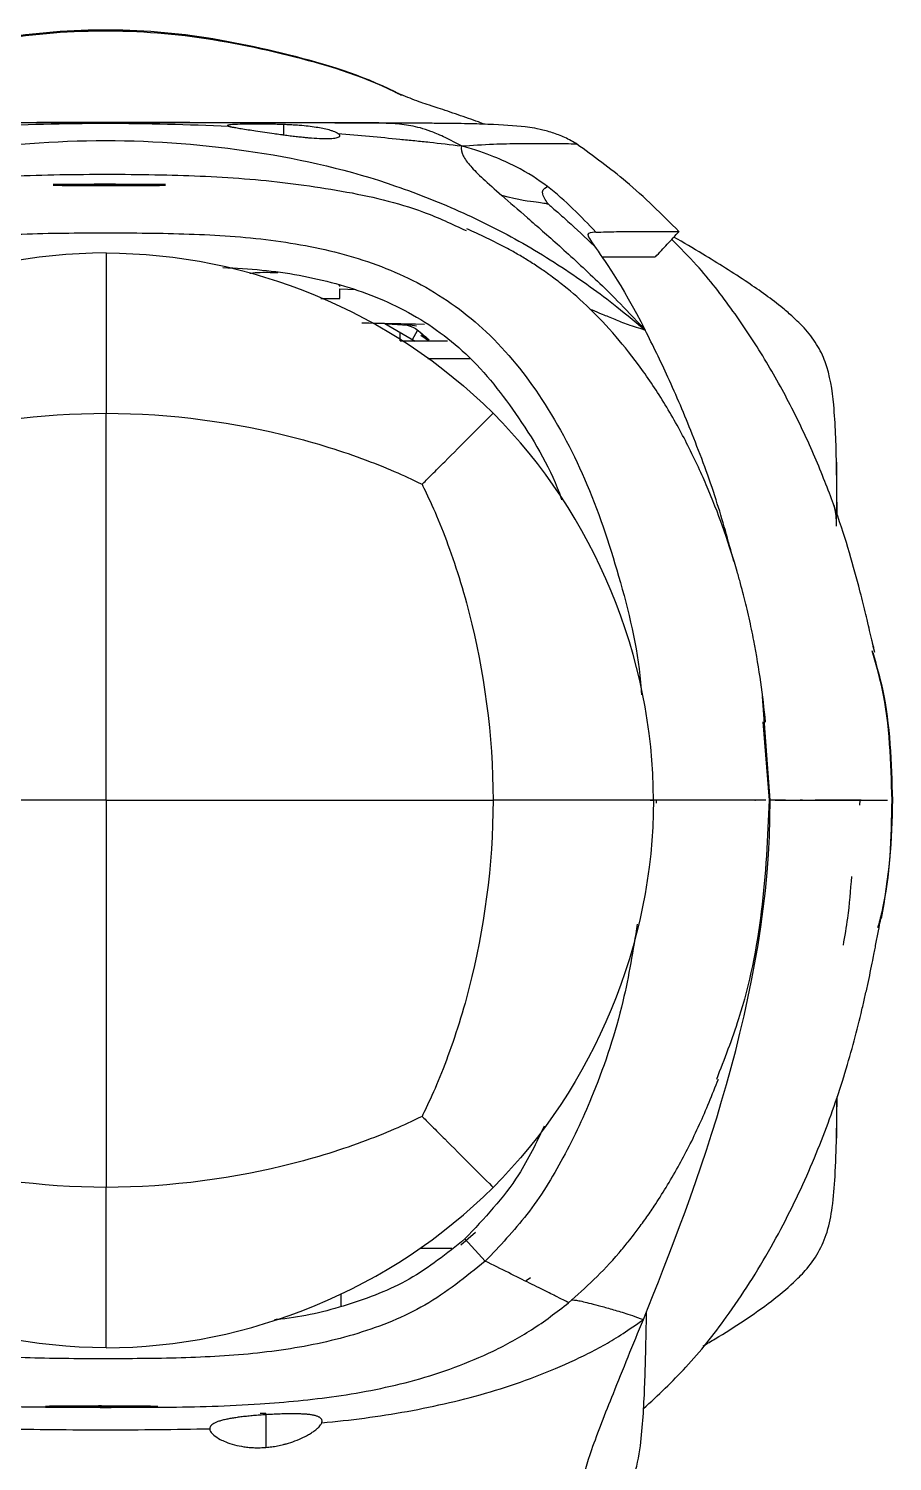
# Model space of a CAD drawing. Header units: millimetres. Extents: x 0 to 1189, y 0 to 841.
# Drawn here: x 1031.09 to 1055.33, y 385.84 to 426.05 of the extents above; entities that cross this region are included whole.
import ezdxf

# ---------------------------------------------------------------- set-up
doc = ezdxf.new("R2010")
doc.units = ezdxf.units.MM

msp = doc.modelspace()

# ---------------------------------------------------------------- linework, layer by layer
at = {"color": 8, "linetype": 'Continuous', "lineweight": 25}
for p, q in [((1038.247, 423.072), (1038.247, 423.361)), ((1041.791, 417.736), (1041.969, 417.711)), ((1051.696, 406.598), (1051.873, 404.402)), ((1048.701, 404.402), (1048.701, 404.315))]:
    msp.add_line(p, q, dxfattribs=at)
at = {"color": 7, "linetype": 'Continuous', "lineweight": 25}
for p, q in [((1046.461, 422.815), (1046.443, 422.813)), ((1039.822, 418.841), (1039.784, 418.866)), ((1039.821, 418.754), (1040.27, 418.734)), ((1039.822, 418.819), (1039.822, 418.841)), ((1039.822, 418.479), (1039.822, 418.748)), ((1039.822, 418.748), (1040.27, 418.734)), ((1039.287, 418.479), (1039.822, 418.479)), ((1041.085, 417.775), (1041.938, 417.282)), ((1041.141, 417.772), (1041.728, 417.734)), ((1041.511, 417.289), (1041.511, 417.528)), ((1041.695, 417.75), (1041.791, 417.736)), ((1041.859, 417.328), (1042.005, 417.582)), ((1042.194, 417.75), (1041.941, 417.755)), ((1042.083, 417.514), (1042.299, 417.287)), ((1042.305, 417.294), (1042.098, 417.441)), ((1053.781, 412.387), (1053.758, 413.896)), ((1051.896, 404.402), (1051.684, 407.312)), ((1048.531, 404.402), (1048.621, 404.402)), ((1051.319, 404.402), (1051.076, 404.402)), ((1051.31, 404.402), (1051.076, 404.402)), ((1051.868, 404.402), (1051.867, 404.402)), ((1051.868, 404.402), (1051.867, 404.402)), ((1051.885, 404.402), (1051.868, 404.402)), ((1051.873, 404.402), (1051.868, 404.402)), ((1052.329, 404.402), (1051.892, 404.402)), ((1052.329, 404.402), (1051.892, 404.402)), ((1052.809, 404.402), (1052.739, 404.402)), ((1053.872, 404.402), (1053.164, 404.402)), ((1054.283, 404.402), (1053.341, 404.402)), ((1054.283, 404.402), (1053.341, 404.402)), ((1054.01, 404.402), (1053.872, 404.402)), ((1054.45, 404.402), (1054.283, 404.402)), ((1054.427, 404.402), (1054.284, 404.402)), ((1054.427, 404.402), (1054.286, 404.402)), ((1054.418, 404.26), (1054.427, 404.402)), ((1054.418, 404.259), (1054.427, 404.402)), ((1054.983, 400.967), (1055.007, 401.065)), ((1053.758, 394.911), (1053.777, 396.07)), ((1043.221, 391.921), (1043.63, 392.273)), ((1043.33, 392.083), (1043.903, 391.46)), ((1042.962, 391.818), (1042.062, 391.818)), ((1045.169, 390.989), (1045.049, 390.904)), ((1039.846, 390.54), (1039.846, 390.196)), ((1046.243, 390.291), (1046.243, 390.291)), ((1037.747, 387.183), (1037.584, 387.185)), ((1037.747, 387.183), (1037.747, 386.233))]:
    msp.add_line(p, q, dxfattribs=at)
for points, knots in [([(1024.926, 424.156), (1025.298, 424.336), (1026.617, 424.974), (1029.055, 425.632), (1032.161, 426.081), (1035.31, 425.997), (1038.391, 425.373), (1040.492, 424.74), (1041.491, 424.22), (1041.554, 424.187)], [0, 0, 0, 0, 0.072302, 0.255842, 0.438201, 0.620139, 0.802991, 0.98752, 1, 1, 1, 1]), ([(1041.55, 424.181), (1041.486, 424.214), (1040.486, 424.728), (1038.385, 425.348), (1035.307, 425.958), (1032.162, 426.04), (1029.058, 425.601), (1026.622, 424.958), (1025.304, 424.329), (1024.933, 424.152)], [0, 0, 0, 0, 0.012555, 0.196951, 0.379872, 0.561997, 0.74448, 0.927956, 1, 1, 1, 1]), ([(1043.886, 423.37), (1043.827, 423.392), (1043.581, 423.483), (1043.156, 423.627), (1042.416, 423.883), (1042.01, 424.007), (1041.705, 424.133), (1041.535, 424.203)], [0, 0, 0, 0, 0.054285, 0.227285, 0.394725, 0.662903, 1, 1, 1, 1]), ([(1042.521, 423.395), (1042.07, 423.398), (1041.098, 423.406), (1039.255, 423.411), (1037.154, 423.414), (1034.768, 423.415), (1032.135, 423.415), (1029.635, 423.414), (1027.409, 423.411), (1025.604, 423.407), (1024.492, 423.399), (1023.972, 423.395)], [0, 0, 0, 0, 0.08729, 0.187895, 0.29954, 0.420387, 0.558208, 0.710517, 0.814227, 0.913153, 1, 1, 1, 1]), ([(1040.881, 423.4), (1040.788, 423.401), (1040.434, 423.402), (1039.46, 423.406), (1037.265, 423.411), (1033.247, 423.413), (1029.229, 423.411), (1027.033, 423.406), (1026.059, 423.402), (1025.706, 423.401), (1025.612, 423.4)], [0, 0, 0, 0, 0.0625, 0.125, 0.25, 0.5, 0.75, 0.875, 0.9375, 1, 1, 1, 1]), ([(1038.247, 423.361), (1038.216, 423.362), (1038.155, 423.364), (1038.061, 423.367), (1037.966, 423.37), (1037.868, 423.371), (1037.769, 423.373), (1037.669, 423.374), (1037.498, 423.375), (1037.267, 423.375), (1036.972, 423.37), (1036.733, 423.358), (1036.663, 423.34), (1036.676, 423.325), (1036.695, 423.318), (1036.704, 423.315)], [0, 0, 0, 0, 0.032572, 0.066223, 0.100954, 0.136766, 0.173659, 0.211634, 0.250692, 0.374839, 0.500666, 0.693017, 0.88586, 0.943455, 1, 1, 1, 1]), ([(1036.704, 423.315), (1036.709, 423.313), (1036.721, 423.31), (1036.744, 423.304), (1036.769, 423.299), (1036.798, 423.293), (1036.83, 423.287), (1036.864, 423.281), (1036.932, 423.269), (1037.052, 423.248), (1037.241, 423.219), (1037.464, 423.184), (1037.708, 423.148), (1037.946, 423.114), (1038.125, 423.089), (1038.216, 423.077), (1038.247, 423.072)], [0, 0, 0, 0, 0.038054, 0.075381, 0.111981, 0.147853, 0.183, 0.217421, 0.251118, 0.372152, 0.500076, 0.615095, 0.749324, 0.873239, 0.956818, 1, 1, 1, 1]), ([(1039.768, 423.113), (1039.761, 423.117), (1039.747, 423.125), (1039.719, 423.139), (1039.674, 423.158), (1039.62, 423.178), (1039.526, 423.208), (1039.399, 423.24), (1039.207, 423.277), (1038.996, 423.307), (1038.787, 423.329), (1038.596, 423.343), (1038.425, 423.353), (1038.307, 423.358), (1038.247, 423.361)], [0, 0, 0, 0, 0.034871, 0.07654, 0.125007, 0.20359, 0.249876, 0.384573, 0.499807, 0.625134, 0.74949, 0.829457, 0.912954, 1, 1, 1, 1]), ([(1038.247, 423.072), (1038.277, 423.068), (1038.337, 423.061), (1038.426, 423.049), (1038.511, 423.039), (1038.593, 423.029), (1038.671, 423.021), (1038.745, 423.013), (1038.815, 423.005), (1038.882, 422.999), (1039.035, 422.985), (1039.258, 422.97), (1039.508, 422.966), (1039.693, 422.98), (1039.781, 423.004), (1039.813, 423.028), (1039.823, 423.045), (1039.821, 423.065), (1039.804, 423.087), (1039.78, 423.104), (1039.768, 423.113)], [0, 0, 0, 0, 0.031922, 0.062837, 0.092745, 0.121647, 0.149544, 0.176436, 0.202326, 0.227213, 0.251099, 0.378174, 0.500435, 0.621979, 0.747595, 0.79205, 0.839512, 0.889987, 0.943482, 1, 1, 1, 1]), ([(1039.768, 423.113), (1040.066, 423.088), (1040.36, 423.061), (1040.94, 423.008), (1041.225, 422.98), (1041.646, 422.938), (1041.786, 422.924), (1042.065, 422.896), (1042.203, 422.882), (1042.624, 422.837), (1042.912, 422.804), (1043.238, 422.76)], [0, 0, 0, 0, 0.25, 0.25, 0.5, 0.5, 0.625, 0.625, 0.75, 0.75, 1, 1, 1, 1]), ([(1043.238, 422.76), (1043.013, 422.883), (1042.71, 423.033), (1042.252, 423.224), (1041.814, 423.342), (1041.389, 423.386), (1041.062, 423.398), (1040.921, 423.4), (1040.881, 423.4)], [0, 0, 0, 0, 0.125, 0.25, 0.5, 0.75, 0.875, 1, 1, 1, 1]), ([(1042.532, 423.395), (1042.53, 423.395), (1042.528, 423.395), (1042.522, 423.395), (1042.52, 423.395)], [0, 0, 0, 0, 0.6299076, 1, 1, 1, 1]), ([(1046.48, 422.815), (1046.367, 422.878), (1046.202, 422.97), (1045.962, 423.071), (1045.78, 423.136), (1045.405, 423.244), (1044.89, 423.318), (1044.241, 423.363), (1043.33, 423.387), (1042.802, 423.392), (1042.535, 423.395)], [0, 0, 0, 0, 0.07949, 0.116523, 0.153651, 0.19437, 0.371882, 0.690465, 0.843568, 1, 1, 1, 1]), ([(1018.103, 417.594), (1018.803, 418.181), (1019.657, 418.853), (1021.428, 420.009), (1023.187, 420.902), (1025.74, 421.929), (1028.986, 422.684), (1033.247, 423.027), (1037.507, 422.684), (1040.753, 421.929), (1043.306, 420.902), (1045.065, 420.009), (1046.836, 418.853), (1047.69, 418.181), (1048.39, 417.594)], [0, 0, 0, 0, 0.0625, 0.125, 0.1875, 0.25, 0.375, 0.5, 0.625, 0.75, 0.8125, 0.875, 0.9375, 1, 1, 1, 1]), ([(1043.238, 422.76), (1043.214, 422.663), (1043.257, 422.494), (1043.544, 422.106), (1043.952, 421.733), (1044.37, 421.367)], [0, 0, 0, 0, 0.25, 0.5, 1, 1, 1, 1]), ([(1045.645, 421.622), (1045.387, 421.819), (1044.966, 422.095), (1044.173, 422.457), (1043.639, 422.649), (1043.238, 422.76)], [0, 0, 0, 0, 0.5, 0.75, 1, 1, 1, 1]), ([(1049.338, 420.359), (1048.855, 420.841), (1047.961, 421.732), (1046.94, 422.472), (1046.47, 422.813)], [0, 0, 0, 0, 0.5402625, 1, 1, 1, 1]), ([(1033.356, 421.684), (1033.327, 421.684), (1033.268, 421.684), (1033.181, 421.684), (1033.095, 421.684), (1033.008, 421.684), (1032.923, 421.684), (1032.839, 421.683), (1032.756, 421.683), (1032.676, 421.683), (1032.597, 421.683), (1032.52, 421.683), (1032.446, 421.683), (1032.374, 421.682), (1032.306, 421.682), (1032.126, 421.681), (1031.919, 421.68), (1031.799, 421.678), (1031.768, 421.677), (1031.84, 421.678), (1032.086, 421.679), (1032.347, 421.68), (1032.465, 421.68), (1032.593, 421.68), (1032.73, 421.681), (1032.877, 421.681), (1033.031, 421.681), (1033.192, 421.681), (1033.301, 421.681), (1033.356, 421.681)], [0, 0, 0, 0, 0.017679, 0.035395, 0.053147, 0.070936, 0.088762, 0.106625, 0.124525, 0.142461, 0.160434, 0.178444, 0.196491, 0.214574, 0.232695, 0.250852, 0.365225, 0.448521, 0.500537, 0.59337, 0.749216, 0.778433, 0.808258, 0.838693, 0.869736, 0.901389, 0.93365, 0.966521, 1, 1, 1, 1]), ([(1033.356, 421.678), (1033.326, 421.678), (1033.266, 421.678), (1033.176, 421.678), (1033.087, 421.678), (1032.999, 421.678), (1032.913, 421.678), (1032.828, 421.677), (1032.746, 421.677), (1032.665, 421.677), (1032.587, 421.676), (1032.512, 421.676), (1032.44, 421.676), (1032.37, 421.675), (1032.304, 421.675), (1032.195, 421.674), (1032.043, 421.672), (1031.894, 421.669), (1031.801, 421.666), (1031.762, 421.662), (1031.854, 421.658), (1032.127, 421.654), (1032.419, 421.651), (1032.622, 421.65), (1032.823, 421.649), (1033.014, 421.648), (1033.191, 421.647), (1033.303, 421.647), (1033.356, 421.647)], [0, 0, 0, 0, 0.018293, 0.036526, 0.054699, 0.072813, 0.090867, 0.108861, 0.126795, 0.14467, 0.162485, 0.18024, 0.197936, 0.215572, 0.233148, 0.250664, 0.306965, 0.375751, 0.438211, 0.500672, 0.61441, 0.746996, 0.799267, 0.847499, 0.891689, 0.931838, 0.967942, 1, 1, 1, 1]), ([(1033.356, 421.681), (1033.385, 421.681), (1033.444, 421.681), (1033.533, 421.681), (1033.621, 421.681), (1033.708, 421.681), (1033.793, 421.68), (1033.878, 421.68), (1033.96, 421.68), (1034.041, 421.68), (1034.119, 421.68), (1034.195, 421.679), (1034.268, 421.679), (1034.339, 421.679), (1034.406, 421.679), (1034.575, 421.678), (1034.777, 421.677), (1034.908, 421.676), (1034.946, 421.675), (1034.868, 421.677), (1034.613, 421.679), (1034.335, 421.681), (1034.186, 421.682), (1034.028, 421.683), (1033.864, 421.683), (1033.696, 421.683), (1033.526, 421.684), (1033.412, 421.684), (1033.356, 421.684)], [0, 0, 0, 0, 0.017984, 0.035956, 0.053916, 0.071863, 0.089799, 0.107722, 0.125633, 0.143533, 0.16142, 0.179295, 0.197157, 0.215008, 0.232847, 0.250673, 0.35648, 0.439811, 0.50056, 0.597879, 0.749426, 0.78674, 0.823548, 0.85985, 0.895647, 0.930937, 0.965721, 1, 1, 1, 1]), ([(1033.356, 421.647), (1033.384, 421.647), (1033.442, 421.647), (1033.533, 421.647), (1033.628, 421.647), (1033.728, 421.648), (1033.831, 421.648), (1033.938, 421.648), (1034.047, 421.649), (1034.157, 421.65), (1034.267, 421.65), (1034.375, 421.651), (1034.598, 421.653), (1034.854, 421.656), (1034.946, 421.659), (1034.915, 421.663), (1034.827, 421.667), (1034.666, 421.67), (1034.495, 421.672), (1034.34, 421.674), (1034.196, 421.675), (1034.04, 421.676), (1033.877, 421.677), (1033.707, 421.678), (1033.532, 421.678), (1033.415, 421.678), (1033.356, 421.678)], [0, 0, 0, 0, 0.017164, 0.035484, 0.05496, 0.075592, 0.097379, 0.120322, 0.144421, 0.169675, 0.196084, 0.223648, 0.252368, 0.380827, 0.498982, 0.549149, 0.62416, 0.695395, 0.749339, 0.785235, 0.821102, 0.85694, 0.892749, 0.928528, 0.964279, 1, 1, 1, 1]), ([(1045.673, 421.123), (1045.652, 421.154), (1045.58, 421.259), (1045.482, 421.462), (1045.527, 421.57), (1045.645, 421.622)], [0, 0, 0, 0, 0.25, 0.5, 1, 1, 1, 1]), ([(1045.673, 421.123), (1045.649, 421.131), (1045.564, 421.15), (1045.278, 421.186), (1044.869, 421.232), (1044.37, 421.367)], [0, 0, 0, 0, 0.25, 0.5, 1, 1, 1, 1]), ([(1045.673, 421.123), (1045.718, 421.086), (1045.886, 420.944), (1046.325, 420.553), (1046.709, 420.193), (1046.965, 419.953)], [0, 0, 0, 0, 0.25, 0.5, 1, 1, 1, 1]), ([(1018.196, 407.2), (1018.202, 407.305), (1018.266, 408.425), (1018.746, 410.478), (1019.638, 413.227), (1020.889, 415.623), (1022.439, 417.573), (1024.324, 418.936), (1026.412, 419.75), (1028.623, 420.163), (1030.914, 420.314), (1033.247, 420.325), (1035.579, 420.314), (1037.87, 420.163), (1040.081, 419.75), (1042.169, 418.936), (1044.055, 417.573), (1045.604, 415.623), (1046.856, 413.227), (1047.745, 410.478), (1048.221, 408.477), (1048.284, 407.408), (1048.287, 407.355)], [0, 0, 0, 0, 0.006951, 0.074241, 0.138397, 0.197972, 0.252112, 0.301676, 0.349964, 0.399195, 0.449944, 0.501714, 0.553483, 0.604232, 0.653463, 0.701751, 0.751315, 0.805455, 0.865031, 0.929186, 0.996476, 1, 1, 1, 1]), ([(1051.77, 406.59), (1051.73, 406.959), (1051.65, 407.691), (1051.501, 408.574), (1051.376, 409.194), (1051.309, 409.503), (1051.227, 409.851), (1051.18, 410.045), (1051.071, 410.464), (1050.909, 411.041), (1050.658, 411.846), (1050.227, 412.993), (1049.762, 414.028), (1049.335, 414.844), (1049.003, 415.423), (1048.652, 415.982), (1048.152, 416.705), (1047.497, 417.521), (1046.768, 418.275), (1046.229, 418.746), (1045.69, 419.158), (1045.449, 419.323), (1045.147, 419.522), (1044.836, 419.71), (1044.428, 419.938), (1043.924, 420.192), (1043.568, 420.352), (1043.386, 420.434)], [0, 0, 0, 0, 0.116244, 0.23013, 0.259331, 0.288112, 0.316368, 0.343986, 0.359823, 0.373604, 0.415914, 0.450823, 0.47917, 0.491646, 0.503562, 0.515218, 0.526959, 0.553033, 0.585531, 0.625825, 0.646383, 0.680864, 0.72449, 0.769274, 0.814825, 0.90561, 1, 1, 1, 1]), ([(1047.009, 420.341), (1047.192, 420.346), (1047.577, 420.358), (1048.36, 420.363), (1049.023, 420.364), (1049.333, 420.362), (1049.34, 420.361), (1049.34, 420.361)], [0, 0, 0, 0, 0.222506, 0.469134, 0.728675, 0.992225, 1, 1, 1, 1]), ([(1048.678, 419.648), (1048.789, 419.767), (1049.01, 420.004), (1049.232, 420.242), (1049.343, 420.361)], [0, 0, 0, 0, 0.499878, 1, 1, 1, 1]), ([(1053.759, 413.853), (1053.746, 414.403), (1053.723, 415.367), (1053.553, 416.504), (1053.221, 417.203), (1052.89, 417.625), (1052.557, 417.95), (1052.047, 418.386), (1051.203, 418.986), (1050.169, 419.633), (1049.467, 420.046), (1049.197, 420.205)], [0, 0, 0, 0, 0.198449, 0.348296, 0.415027, 0.483604, 0.534199, 0.578883, 0.720072, 0.892306, 1, 1, 1, 1]), ([(1054.823, 408.583), (1054.803, 408.671), (1054.762, 408.843), (1054.689, 409.158), (1054.642, 409.368), (1054.546, 409.767), (1054.47, 410.075), (1054.326, 410.632), (1054.1, 411.443), (1053.726, 412.605), (1053.165, 414.04), (1052.513, 415.428), (1051.754, 416.802), (1050.864, 418.144), (1049.998, 419.274), (1049.371, 419.9), (1049.134, 420.137)], [0, 0, 0, 0, 0.069883, 0.135777, 0.194014, 0.226254, 0.258417, 0.291066, 0.391566, 0.487484, 0.574229, 0.662692, 0.75398, 0.847374, 0.942183, 1, 1, 1, 1]), ([(1047.178, 419.648), (1047.333, 419.648), (1047.75, 419.648), (1048.34, 419.648), (1048.663, 419.648), (1048.671, 419.648), (1048.672, 419.648)], [0, 0, 0, 0, 0.220562, 0.594967, 0.973625, 1, 1, 1, 1]), ([(1036.54, 419.35), (1036.906, 419.331), (1037.973, 419.278), (1039.709, 418.958), (1041.686, 418.225), (1043.482, 416.953), (1044.922, 415.098), (1045.764, 413.665), (1046.043, 412.843), (1046.046, 412.833)], [0, 0, 0, 0, 0.089293, 0.260426, 0.427949, 0.599951, 0.788642, 0.997231, 1, 1, 1, 1]), ([(1038.078, 419.197), (1037.936, 419.202), (1037.689, 419.212), (1037.429, 419.197), (1037.32, 419.182), (1037.292, 419.179)], [0, 0, 0, 0, 0.4952797, 0.8676445, 1, 1, 1, 1]), ([(1046.837, 418.188), (1046.859, 418.178), (1046.951, 418.136), (1047.173, 418.043), (1047.514, 417.908), (1047.89, 417.753), (1048.222, 417.648), (1048.39, 417.594)], [0, 0, 0, 0, 0.074834, 0.322927, 0.564967, 0.779465, 1, 1, 1, 1]), ([(1041.941, 417.755), (1041.722, 417.76), (1041.238, 417.77), (1040.72, 417.782), (1040.435, 417.788)], [0, 0, 0, 0, 0.451236, 1, 1, 1, 1]), ([(1041.675, 417.743), (1041.756, 417.721), (1041.928, 417.676), (1042.189, 417.441), (1042.326, 417.319)], [0, 0, 0, 0, 0.476822, 1, 1, 1, 1]), ([(1050.88, 411.101), (1050.722, 411.679), (1050.392, 412.89), (1049.746, 414.611), (1049.075, 416.215), (1048.606, 417.159), (1048.39, 417.594)], [0, 0, 0, 0, 0.256173, 0.535947, 0.785837, 1, 1, 1, 1]), ([(1041.515, 417.287), (1041.817, 417.287), (1042.299, 417.287), (1042.696, 417.287), (1042.844, 417.287)], [0, 0, 0, 0, 0.628367, 1, 1, 1, 1]), ([(1043.466, 416.788), (1043.182, 416.788), (1042.821, 416.788), (1042.384, 416.789), (1042.29, 416.789)], [0, 0, 0, 0, 0.784379, 1, 1, 1, 1]), ([(1024.39, 413.264), (1024.506, 413.322), (1024.938, 413.532), (1026.11, 414.023), (1028.692, 414.866), (1031.432, 415.258), (1033.259, 415.258)], [0, 0, 0, 0, 0.125, 0.25, 0.5, 1, 1, 1, 1]), ([(1033.259, 415.258), (1035.086, 415.258), (1037.827, 414.866), (1040.409, 414.023), (1041.581, 413.532), (1042.013, 413.322), (1042.129, 413.264)], [0, 0, 0, 0, 0.5, 0.75, 0.875, 1, 1, 1, 1]), ([(1042.129, 413.264), (1042.187, 413.322), (1042.397, 413.532), (1042.888, 414.023), (1043.731, 414.866), (1044.122, 415.258), (1044.122, 415.258)], [0, 0, 0, 0, 0.125, 0.25, 0.5, 1, 1, 1, 1]), ([(1053.758, 413.886), (1053.759, 413.888), (1053.759, 413.89), (1053.759, 413.855), (1053.759, 413.854)], [0, 0, 0, 0, 0.971888, 1, 1, 1, 1]), ([(1042.129, 413.264), (1042.187, 413.148), (1042.397, 412.716), (1042.888, 411.544), (1043.731, 408.962), (1044.122, 406.222), (1044.122, 404.395)], [0, 0, 0, 0, 0.125, 0.25, 0.5, 1, 1, 1, 1]), ([(1053.684, 412.678), (1053.695, 412.637), (1053.744, 412.44), (1053.748, 412.242), (1053.751, 412.086)], [0, 0, 0, 0, 0.210018, 1, 1, 1, 1]), ([(1054.835, 408.548), (1054.816, 408.633), (1054.795, 408.723), (1054.753, 408.887), (1054.75, 408.896)], [0, 0, 0, 0, 0.940988, 1, 1, 1, 1]), ([(1055.318, 404.402), (1055.289, 405.458), (1055.25, 406.878), (1054.863, 408.237), (1054.764, 408.586)], [0, 0, 0, 0, 0.743381, 1, 1, 1, 1]), ([(1054.778, 408.544), (1054.875, 408.203), (1055.259, 406.858), (1055.298, 405.452), (1055.327, 404.402)], [0, 0, 0, 0, 0.253053, 1, 1, 1, 1]), ([(1044.122, 404.395), (1044.122, 402.568), (1043.731, 399.827), (1042.888, 397.245), (1042.397, 396.073), (1042.187, 395.641), (1042.129, 395.525)], [0, 0, 0, 0, 0.5, 0.75, 0.875, 1, 1, 1, 1]), ([(1051.29, 404.402), (1051.268, 404.402), (1051.223, 404.402), (1051.149, 404.402), (1051.066, 404.402), (1050.975, 404.402), (1050.875, 404.402), (1050.766, 404.402), (1050.647, 404.402), (1050.518, 404.402), (1050.379, 404.402), (1050.23, 404.402), (1050.072, 404.402), (1049.903, 404.402), (1049.724, 404.402), (1049.536, 404.402), (1049.339, 404.402), (1049.133, 404.402), (1048.918, 404.402), (1048.697, 404.402), (1048.546, 404.402), (1048.47, 404.402)], [0, 0, 0, 0, 0.0384603, 0.0784589, 0.1199957, 0.1630733, 0.2076967, 0.2538727, 0.3016101, 0.350919, 0.4018106, 0.4542964, 0.5083882, 0.5640972, 0.6214336, 0.6804066, 0.7410232, 0.8032887, 0.8672062, 0.9327769, 1, 1, 1, 1]), ([(1051.289, 404.402), (1051.268, 404.402), (1051.226, 404.402), (1051.156, 404.402), (1051.081, 404.402), (1051, 404.402), (1050.914, 404.402), (1050.822, 404.402), (1050.724, 404.402), (1050.621, 404.402), (1050.512, 404.402), (1050.397, 404.402), (1050.277, 404.402), (1050.076, 404.402), (1049.769, 404.402), (1049.376, 404.402), (1048.935, 404.402), (1048.641, 404.402), (1048.47, 404.402)], [0, 0, 0, 0, 0.03696, 0.07447, 0.11254, 0.15118, 0.190401, 0.230211, 0.270619, 0.311634, 0.353264, 0.395516, 0.438399, 0.481919, 0.603772, 0.740013, 0.848841, 1, 1, 1, 1]), ([(1051.781, 404.402), (1051.773, 404.402), (1051.738, 404.402), (1051.635, 404.402), (1051.452, 404.402), (1051.31, 404.402), (1051.289, 404.402)], [0, 0, 0, 0, 0.136949, 0.533707, 0.934154, 1, 1, 1, 1]), ([(1051.777, 404.402), (1051.764, 404.402), (1051.731, 404.402), (1051.612, 404.402), (1051.441, 404.402), (1051.31, 404.402), (1051.289, 404.402)], [0, 0, 0, 0, 0.215416, 0.57305, 0.934312, 1, 1, 1, 1]), ([(1051.464, 404.402), (1051.47, 404.402), (1051.488, 404.402), (1051.489, 404.402), (1051.489, 404.402), (1051.489, 404.402)], [0, 0, 0, 0, 0.191431, 0.620728, 1, 1, 1, 1]), ([(1052.043, 404.402), (1052.161, 404.402), (1052.413, 404.402), (1052.926, 404.402), (1053.524, 404.402), (1054.174, 404.402), (1054.747, 404.402), (1055.169, 404.402), (1055.147, 404.402), (1055.158, 404.402), (1055.158, 404.402), (1055.162, 404.402), (1055.165, 404.402), (1055.17, 404.402), (1055.175, 404.402), (1055.18, 404.402), (1055.185, 404.402), (1055.187, 404.402)], [0, 0, 0, 0, 0.0581593, 0.1247659, 0.2029155, 0.288031, 0.3602179, 0.4311831, 0.4959621, 0.5665099, 0.6122151, 0.6790654, 0.7580384, 0.8281264, 0.8918159, 0.9491071, 1, 1, 1, 1]), ([(1052.043, 404.402), (1052.162, 404.402), (1052.418, 404.402), (1052.925, 404.402), (1053.525, 404.402), (1054.174, 404.402), (1054.747, 404.402), (1055.17, 404.402), (1055.147, 404.402), (1055.158, 404.402), (1055.158, 404.402), (1055.162, 404.402), (1055.165, 404.402), (1055.17, 404.402), (1055.175, 404.402), (1055.18, 404.402), (1055.185, 404.402), (1055.187, 404.402)], [0, 0, 0, 0, 0.056898, 0.123604, 0.20185, 0.287085, 0.359375, 0.430421, 0.495292, 0.565924, 0.611686, 0.67862, 0.757705, 0.827896, 0.891676, 0.949044, 1, 1, 1, 1]), ([(1054.922, 400.822), (1054.963, 400.97), (1055.279, 402.131), (1055.3, 403.344), (1055.318, 404.402)], [0, 0, 0, 0, 0.127752, 1, 1, 1, 1]), ([(1053.953, 400.329), (1053.997, 400.582), (1054.11, 401.222), (1054.159, 401.87), (1054.189, 402.261)], [0, 0, 0, 0, 0.395212, 1, 1, 1, 1]), ([(1043.903, 391.46), (1043.357, 391.019), (1042.279, 390.148), (1040.331, 389.376), (1038.292, 388.937), (1036.166, 388.752), (1033.997, 388.717), (1031.814, 388.718), (1029.655, 388.79), (1027.552, 389.043), (1025.54, 389.576), (1023.658, 390.505), (1021.993, 391.941), (1020.618, 393.857), (1019.497, 396.147), (1018.7, 398.734), (1018.273, 400.563), (1018.211, 401.517), (1018.211, 401.526)], [0, 0, 0, 0, 0.062121, 0.122633, 0.184095, 0.247347, 0.312029, 0.377125, 0.441447, 0.504133, 0.565136, 0.625786, 0.689215, 0.758604, 0.834193, 0.914941, 0.999284, 1, 1, 1, 1]), ([(1048.17, 400.921), (1048.052, 400.194), (1047.787, 398.577), (1047.063, 396.374), (1046.137, 394.379), (1045.145, 392.765), (1044.307, 391.885), (1043.903, 391.46)], [0, 0, 0, 0, 0.2090757, 0.4651865, 0.6553912, 0.8338882, 1, 1, 1, 1]), ([(1048.345, 387.323), (1048.751, 387.7), (1049.595, 388.484), (1050.794, 390.009), (1051.931, 391.787), (1052.971, 393.88), (1053.601, 395.507), (1054.018, 396.792), (1054.262, 397.657), (1054.436, 398.351), (1054.558, 398.874), (1054.636, 399.225), (1054.712, 399.582), (1054.799, 400.007), (1054.849, 400.273), (1054.923, 400.655), (1054.965, 400.872), (1054.986, 400.983)], [0, 0, 0, 0, 0.088452, 0.183991, 0.307048, 0.422834, 0.53928, 0.598258, 0.662601, 0.728178, 0.755795, 0.783006, 0.809999, 0.839921, 0.890633, 0.943963, 1, 1, 1, 1]), ([(1016.041, 396.578), (1016.086, 396.46), (1016.176, 396.228), (1016.336, 395.838), (1016.519, 395.42), (1016.718, 394.992), (1016.972, 394.49), (1017.13, 394.189), (1017.482, 393.576), (1017.833, 393.022), (1018.196, 392.499), (1018.601, 391.968), (1019.05, 391.438), (1019.548, 390.915), (1020.1, 390.405), (1020.713, 389.919), (1021.374, 389.473), (1022.349, 388.919), (1023.751, 388.327), (1025.42, 387.886), (1027.051, 387.617), (1028.641, 387.46), (1030.334, 387.377), (1031.512, 387.368), (1032.09, 387.364)], [0, 0, 0, 0, 0.082299, 0.1631971, 0.2432176, 0.3222815, 0.3997315, 0.4746226, 0.517653, 0.5522363, 0.5836949, 0.6120121, 0.6373583, 0.6601125, 0.6808952, 0.7005878, 0.7203793, 0.7410629, 0.7856068, 0.8352266, 0.8715546, 0.9107424, 0.9562351, 1, 1, 1, 1]), ([(1046.243, 390.291), (1046.716, 390.717), (1047.283, 391.228), (1048.006, 392.116), (1048.143, 392.298), (1048.409, 392.658), (1048.783, 393.205), (1049.296, 394.044), (1049.912, 395.239), (1050.273, 396.135), (1050.448, 396.567)], [0, 0, 0, 0, 0.213575, 0.256177, 0.330208, 0.401315, 0.469689, 0.662163, 0.836983, 1, 1, 1, 1]), ([(1033.259, 393.532), (1031.432, 393.532), (1028.692, 393.923), (1026.11, 394.766), (1024.938, 395.257), (1024.506, 395.467), (1024.39, 395.525)], [0, 0, 0, 0, 0.5, 0.75, 0.875, 1, 1, 1, 1]), ([(1042.129, 395.525), (1042.013, 395.467), (1041.581, 395.257), (1040.409, 394.766), (1037.827, 393.923), (1035.086, 393.532), (1033.259, 393.532)], [0, 0, 0, 0, 0.125, 0.25, 0.5, 1, 1, 1, 1]), ([(1042.129, 395.525), (1042.187, 395.467), (1042.397, 395.257), (1042.888, 394.766), (1043.731, 393.923), (1044.122, 393.532), (1044.122, 393.532)], [0, 0, 0, 0, 0.125, 0.25, 0.5, 1, 1, 1, 1]), ([(1045.56, 395.252), (1045.336, 394.785), (1044.772, 393.608), (1043.873, 392.657), (1043.33, 392.083)], [0, 0, 0, 0, 0.3965528, 1, 1, 1, 1]), ([(1050.016, 389.082), (1050.128, 389.148), (1050.794, 389.539), (1051.677, 390.122), (1052.471, 390.772), (1052.921, 391.224), (1053.271, 391.693), (1053.523, 392.299), (1053.663, 393.023), (1053.732, 393.918), (1053.749, 394.581), (1053.759, 394.951)], [0, 0, 0, 0, 0.051566, 0.305627, 0.417088, 0.480799, 0.564192, 0.646395, 0.739618, 0.854505, 1, 1, 1, 1]), ([(1053.759, 394.973), (1053.759, 394.947), (1053.759, 394.914), (1053.759, 394.915), (1053.758, 394.915)], [0, 0, 0, 0, 0.777492, 1, 1, 1, 1]), ([(1043.33, 392.083), (1042.825, 391.678), (1041.829, 390.879), (1040.029, 390.194), (1038.739, 389.881), (1038.046, 389.82), (1037.988, 389.815)], [0, 0, 0, 0, 0.327451, 0.646132, 0.969924, 1, 1, 1, 1]), ([(1034.653, 387.364), (1034.735, 387.364), (1035.712, 387.365), (1037.407, 387.419), (1039.76, 387.64), (1041.973, 388.074), (1043.807, 388.741), (1045.235, 389.52), (1045.902, 390.03), (1046.243, 390.291)], [0, 0, 0, 0, 0.020173, 0.240403, 0.416925, 0.601219, 0.793625, 0.894434, 1, 1, 1, 1]), ([(1046.309, 390.373), (1046.337, 390.377), (1046.383, 390.376), (1046.503, 390.356), (1046.552, 390.347), (1046.669, 390.321), (1046.737, 390.305), (1046.889, 390.267), (1046.975, 390.245), (1047.172, 390.192), (1047.286, 390.16), (1047.47, 390.107), (1047.534, 390.089), (1047.663, 390.05), (1047.727, 390.031), (1047.938, 389.965), (1048.101, 389.911), (1048.339, 389.823)], [0, 0, 0, 0, 0.25, 0.25, 0.375, 0.375, 0.5, 0.5, 0.625, 0.625, 0.75, 0.75, 0.8125, 0.8125, 0.875, 0.875, 1, 1, 1, 1]), ([(1047.597, 384.824), (1047.633, 384.838), (1047.699, 384.864), (1047.803, 384.945), (1047.931, 385.11), (1048.14, 385.547), (1048.262, 386.24), (1048.338, 387.095), (1048.378, 387.917), (1048.407, 388.848), (1048.422, 389.56), (1048.428, 389.996), (1048.429, 390.05)], [0, 0, 0, 0, 0.0210094, 0.0389819, 0.071685, 0.1355375, 0.3077834, 0.4579451, 0.6083475, 0.7603455, 0.9700804, 1, 1, 1, 1]), ([(1039.313, 386.926), (1039.715, 386.962), (1040.116, 387.005), (1040.915, 387.111), (1041.315, 387.173), (1042.111, 387.318), (1042.508, 387.4), (1043.287, 387.583), (1043.669, 387.682), (1044.425, 387.906), (1044.8, 388.03), (1045.549, 388.309), (1045.921, 388.463), (1046.448, 388.703), (1046.618, 388.784), (1046.946, 388.949), (1047.424, 389.202), (1047.928, 389.527), (1048.339, 389.823)], [0, 0, 0, 0, 0.125, 0.125, 0.25, 0.25, 0.375, 0.375, 0.5, 0.5, 0.625, 0.625, 0.75, 0.75, 0.8125, 0.8125, 0.875, 1, 1, 1, 1]), ([(1046.664, 383.978), (1046.602, 384.114), (1046.472, 384.398), (1046.56, 385.13), (1046.895, 386.236), (1047.521, 387.819), (1048.052, 389.119), (1048.339, 389.823)], [0, 0, 0, 0, 0.160706, 0.336367, 0.511182, 0.735414, 1, 1, 1, 1]), ([(1033.137, 387.396), (1033.109, 387.396), (1033.05, 387.396), (1032.96, 387.395), (1032.864, 387.395), (1032.764, 387.395), (1032.661, 387.395), (1032.554, 387.394), (1032.445, 387.394), (1032.336, 387.393), (1032.226, 387.392), (1032.119, 387.392), (1031.896, 387.39), (1031.64, 387.387), (1031.563, 387.384), (1031.562, 387.381), (1031.578, 387.379), (1031.666, 387.376), (1031.827, 387.372), (1031.999, 387.37), (1032.154, 387.368), (1032.298, 387.367), (1032.453, 387.366), (1032.617, 387.365), (1032.787, 387.365), (1032.961, 387.364), (1033.079, 387.364), (1033.137, 387.364)], [0, 0, 0, 0, 0.017266, 0.035663, 0.055191, 0.075848, 0.097637, 0.120555, 0.144604, 0.169783, 0.196091, 0.22353, 0.252099, 0.380622, 0.499157, 0.499465, 0.548693, 0.624515, 0.695306, 0.749581, 0.785408, 0.821217, 0.857008, 0.892783, 0.928539, 0.964278, 1, 1, 1, 1]), ([(1033.138, 387.362), (1033.107, 387.362), (1033.046, 387.362), (1032.955, 387.362), (1032.863, 387.362), (1032.772, 387.362), (1032.681, 387.362), (1032.592, 387.362), (1032.503, 387.362), (1032.417, 387.363), (1032.332, 387.363), (1032.251, 387.363), (1032.171, 387.363), (1032.095, 387.364), (1031.981, 387.364), (1031.827, 387.365), (1031.664, 387.366), (1031.578, 387.367), (1031.563, 387.367), (1031.563, 387.367), (1031.57, 387.367), (1031.6, 387.366), (1031.651, 387.365), (1031.721, 387.365), (1031.808, 387.364), (1031.912, 387.363), (1032.032, 387.362), (1032.164, 387.361), (1032.309, 387.36), (1032.463, 387.36), (1032.625, 387.359), (1032.793, 387.359), (1032.965, 387.359), (1033.08, 387.358), (1033.138, 387.358)], [0, 0, 0, 0, 0.01844, 0.037013, 0.055719, 0.07456, 0.093534, 0.112641, 0.131882, 0.151257, 0.170766, 0.190409, 0.210185, 0.230096, 0.25014, 0.305121, 0.37503, 0.453346, 0.499887, 0.499909, 0.536381, 0.572737, 0.608977, 0.645101, 0.68111, 0.717003, 0.752781, 0.788444, 0.823991, 0.859423, 0.894739, 0.929941, 0.965028, 1, 1, 1, 1]), ([(1033.137, 387.364), (1033.168, 387.364), (1033.228, 387.364), (1033.318, 387.364), (1033.407, 387.364), (1033.494, 387.364), (1033.581, 387.365), (1033.666, 387.365), (1033.748, 387.365), (1033.829, 387.365), (1033.907, 387.366), (1033.982, 387.366), (1034.055, 387.367), (1034.124, 387.367), (1034.19, 387.368), (1034.308, 387.369), (1034.476, 387.371), (1034.64, 387.374), (1034.705, 387.377), (1034.717, 387.38), (1034.689, 387.382), (1034.59, 387.385), (1034.444, 387.388), (1034.267, 387.39), (1034.071, 387.391), (1033.868, 387.393), (1033.668, 387.394), (1033.478, 387.395), (1033.302, 387.395), (1033.19, 387.395), (1033.137, 387.396)], [0, 0, 0, 0, 0.018304, 0.036546, 0.054727, 0.072847, 0.090905, 0.108902, 0.126837, 0.144711, 0.162524, 0.180275, 0.197965, 0.215593, 0.23316, 0.250665, 0.313679, 0.39342, 0.472176, 0.500558, 0.568501, 0.632451, 0.692404, 0.748358, 0.800312, 0.848262, 0.892208, 0.932147, 0.968078, 1, 1, 1, 1]), ([(1033.138, 387.358), (1033.167, 387.358), (1033.225, 387.358), (1033.312, 387.358), (1033.4, 387.358), (1033.487, 387.359), (1033.574, 387.359), (1033.66, 387.359), (1033.745, 387.359), (1033.828, 387.359), (1033.91, 387.359), (1033.989, 387.36), (1034.067, 387.36), (1034.141, 387.36), (1034.212, 387.36), (1034.28, 387.361), (1034.344, 387.361), (1034.404, 387.362), (1034.46, 387.362), (1034.511, 387.362), (1034.557, 387.363), (1034.597, 387.363), (1034.632, 387.363), (1034.661, 387.364), (1034.684, 387.364), (1034.7, 387.364), (1034.711, 387.364), (1034.716, 387.365), (1034.693, 387.365), (1034.602, 387.364), (1034.456, 387.363), (1034.286, 387.363), (1034.119, 387.362), (1033.971, 387.362), (1033.814, 387.362), (1033.65, 387.362), (1033.481, 387.362), (1033.31, 387.362), (1033.195, 387.362), (1033.138, 387.362)], [0, 0, 0, 0, 0.017575, 0.035284, 0.053125, 0.071099, 0.089207, 0.107447, 0.125821, 0.144328, 0.162968, 0.181741, 0.200647, 0.219687, 0.238859, 0.258165, 0.277604, 0.297176, 0.316882, 0.336721, 0.356692, 0.376798, 0.397036, 0.417408, 0.437913, 0.458552, 0.479323, 0.500228, 0.562589, 0.624951, 0.687484, 0.749845, 0.786642, 0.823086, 0.859176, 0.894912, 0.930294, 0.965324, 1, 1, 1, 1]), ([(1037.747, 387.151), (1037.717, 387.149), (1037.659, 387.145), (1037.572, 387.139), (1037.487, 387.132), (1037.402, 387.125), (1037.32, 387.117), (1037.239, 387.109), (1037.16, 387.101), (1037.083, 387.092), (1037.008, 387.083), (1036.936, 387.073), (1036.867, 387.063), (1036.801, 387.053), (1036.737, 387.041), (1036.677, 387.03), (1036.595, 387.013), (1036.5, 386.99), (1036.399, 386.958), (1036.316, 386.924), (1036.251, 386.887), (1036.205, 386.847), (1036.177, 386.805), (1036.173, 386.775), (1036.172, 386.759)], [0, 0, 0, 0, 0.034987, 0.069768, 0.104345, 0.138719, 0.17289, 0.206859, 0.240628, 0.274199, 0.307571, 0.340746, 0.373726, 0.406512, 0.439104, 0.471505, 0.503715, 0.576079, 0.647921, 0.71926, 0.790117, 0.860512, 0.930466, 1, 1, 1, 1]), ([(1039.313, 386.926), (1039.315, 386.934), (1039.32, 386.95), (1039.322, 386.973), (1039.32, 386.995), (1039.313, 387.016), (1039.301, 387.035), (1039.284, 387.053), (1039.262, 387.07), (1039.236, 387.086), (1039.204, 387.1), (1039.168, 387.113), (1039.127, 387.125), (1039.081, 387.136), (1039.031, 387.145), (1038.976, 387.153), (1038.906, 387.161), (1038.815, 387.168), (1038.7, 387.174), (1038.571, 387.177), (1038.428, 387.177), (1038.273, 387.174), (1038.106, 387.169), (1037.93, 387.161), (1037.808, 387.154), (1037.747, 387.151)], [0, 0, 0, 0, 0.033177, 0.066393, 0.099657, 0.132974, 0.166354, 0.199802, 0.233327, 0.266936, 0.300636, 0.334434, 0.368337, 0.402352, 0.436486, 0.470746, 0.505139, 0.559483, 0.615937, 0.674522, 0.735257, 0.798158, 0.86324, 0.930516, 1, 1, 1, 1]), ([(1037.747, 386.233), (1037.773, 386.235), (1037.828, 386.24), (1037.909, 386.25), (1037.991, 386.263), (1038.075, 386.278), (1038.158, 386.295), (1038.242, 386.315), (1038.38, 386.352), (1038.578, 386.418), (1038.762, 386.496), (1038.902, 386.569), (1039, 386.625), (1039.085, 386.682), (1039.158, 386.737), (1039.216, 386.788), (1039.263, 386.84), (1039.296, 386.886), (1039.307, 386.913), (1039.313, 386.926)], [0, 0, 0, 0, 0.033434, 0.067539, 0.102341, 0.137863, 0.17413, 0.211163, 0.248981, 0.36273, 0.496589, 0.548092, 0.622017, 0.696864, 0.74796, 0.819139, 0.884862, 0.945143, 1, 1, 1, 1]), ([(1036.172, 386.759), (1036.172, 386.759), (1036.172, 386.735), (1036.189, 386.675), (1036.278, 386.573), (1036.432, 386.472), (1036.632, 386.378), (1036.852, 386.306), (1037.083, 386.257), (1037.276, 386.234), (1037.432, 386.224), (1037.589, 386.223), (1037.694, 386.23), (1037.747, 386.233)], [0, 0, 0, 0, 0.000484, 0.1070754, 0.2496672, 0.4020943, 0.4992073, 0.6320824, 0.7487766, 0.8128319, 0.8759331, 0.9382601, 1, 1, 1, 1])]:
    msp.add_open_spline(points, degree=3, knots=knots, dxfattribs=at)
for points in [[(1029.79, 423.315), (1030.924, 423.368), (1033.247, 423.428), (1035.569, 423.368), (1036.704, 423.315)], [(1047.009, 420.341), (1046.585, 420.785), (1046.161, 421.229), (1045.645, 421.622)], [(1044.37, 421.367), (1044.579, 421.184), (1045.071, 420.759), (1045.938, 420.003), (1047.075, 418.954), (1047.751, 418.285), (1048.39, 417.594)], [(1047.009, 420.341), (1046.714, 420.326), (1046.717, 420.304), (1046.965, 419.953)], [(1046.965, 419.953), (1047.213, 419.602), (1047.706, 418.922), (1048.39, 417.594)], [(1033.259, 419.757), (1029.247, 419.757), (1025.234, 418.095), (1022.397, 415.258)], [(1033.259, 419.757), (1033.259, 419.757), (1033.259, 418.095), (1033.259, 415.258)], [(1033.259, 419.757), (1037.272, 419.757), (1041.285, 418.095), (1044.122, 415.258)], [(1033.259, 404.395), (1033.259, 408.407), (1033.259, 412.42), (1033.259, 415.258)], [(1048.622, 404.395), (1048.622, 408.407), (1046.96, 412.42), (1044.122, 415.258)], [(1033.259, 404.395), (1029.247, 404.395), (1025.234, 404.395), (1022.397, 404.395)], [(1033.259, 404.395), (1033.259, 400.382), (1033.259, 396.369), (1033.259, 393.532)], [(1033.259, 404.395), (1037.272, 404.395), (1041.285, 404.395), (1044.122, 404.395)], [(1048.622, 404.395), (1048.622, 404.395), (1046.96, 404.395), (1044.122, 404.395)], [(1048.622, 404.395), (1048.622, 400.382), (1046.96, 396.369), (1044.122, 393.532)], [(1048.339, 389.823), (1049.785, 393.401), (1051.929, 398.979), (1051.896, 404.402)], [(1055.327, 404.402), (1055.327, 403.29), (1055.218, 402.179), (1055.01, 401.079)], [(1033.259, 389.032), (1029.247, 389.032), (1025.234, 390.694), (1022.397, 393.532)], [(1033.259, 389.032), (1033.259, 389.032), (1033.259, 390.694), (1033.259, 393.532)], [(1033.259, 389.032), (1037.272, 389.032), (1041.285, 390.694), (1044.122, 393.532)], [(1030.322, 386.759), (1031.286, 386.735), (1033.247, 386.722), (1035.207, 386.735), (1036.172, 386.759)]]:
    msp.add_open_spline(points, degree=3, dxfattribs=at)
at = {"color": 8, "linetype": 'Continuous', "lineweight": 25}
for points, knots in [([(1042.52, 423.395), (1042.45, 423.396), (1042.313, 423.397), (1041.997, 423.398), (1041.626, 423.399), (1041.255, 423.4), (1040.989, 423.4), (1040.881, 423.4)], [0, 0, 0, 0, 0.245196, 0.480904, 0.694091, 0.875805, 1, 1, 1, 1]), ([(1043.238, 422.76), (1043.538, 422.78), (1044.098, 422.817), (1044.857, 422.833), (1045.487, 422.835), (1045.993, 422.831), (1046.329, 422.825), (1046.493, 422.819), (1046.466, 422.816), (1046.461, 422.815)], [0, 0, 0, 0, 0.18828, 0.350524, 0.507318, 0.6619, 0.814899, 0.966657, 1, 1, 1, 1]), ([(1023.128, 420.384), (1023.611, 420.601), (1024.865, 421.165), (1027.075, 421.613), (1029.654, 421.9), (1032.298, 421.974), (1034.904, 421.966), (1037.439, 421.854), (1039.853, 421.533), (1041.858, 421.087), (1042.971, 420.569), (1043.365, 420.386)], [0, 0, 0, 0, 0.076825, 0.199381, 0.325264, 0.453781, 0.583097, 0.703774, 0.821852, 0.936997, 1, 1, 1, 1]), ([(1053.759, 413.854), (1053.759, 413.814), (1053.76, 413.734), (1053.76, 413.494), (1053.759, 413.183), (1053.757, 412.817), (1053.754, 412.453), (1053.752, 412.192), (1053.751, 412.086)], [0, 0, 0, 0, 0.2053073, 0.4065827, 0.5917851, 0.7593767, 0.9022957, 1, 1, 1, 1]), ([(1051.873, 404.402), (1051.825, 403.359), (1051.73, 401.288), (1051.201, 398.645), (1050.609, 397.123), (1050.389, 396.56)], [0, 0, 0, 0, 0.390236, 0.774286, 1, 1, 1, 1]), ([(1053.757, 396.008), (1053.757, 395.918), (1053.759, 395.697), (1053.76, 395.363), (1053.76, 395.074), (1053.759, 395.002), (1053.759, 394.973)], [0, 0, 0, 0, 0.14875, 0.366593, 0.738372, 1, 1, 1, 1]), ([(1046.243, 390.291), (1046.243, 390.291), (1046.243, 390.292), (1046.242, 390.293), (1046.242, 390.293), (1046.242, 390.293), (1046.242, 390.293), (1046.241, 390.294), (1046.228, 390.303), (1046.107, 390.365), (1045.888, 390.474), (1045.865, 390.486), (1045.854, 390.491), (1045.851, 390.493), (1045.85, 390.493), (1045.85, 390.493), (1045.849, 390.494), (1045.847, 390.495), (1045.841, 390.498), (1045.78, 390.528), (1045.584, 390.626), (1044.998, 390.917), (1044.341, 391.243), (1043.903, 391.46)], [0, 0, 0, 0, 0.25, 0.3125, 0.3125, 0.34375, 0.34375, 0.375, 0.5, 0.75, 0.765625, 0.773438, 0.777344, 0.777832, 0.777832, 0.778076, 0.778076, 0.77832, 0.779297, 0.78125, 0.8125, 0.875, 1, 1, 1, 1])]:
    msp.add_open_spline(points, degree=3, knots=knots, dxfattribs=at)

doc.saveas('drawing.dxf')
